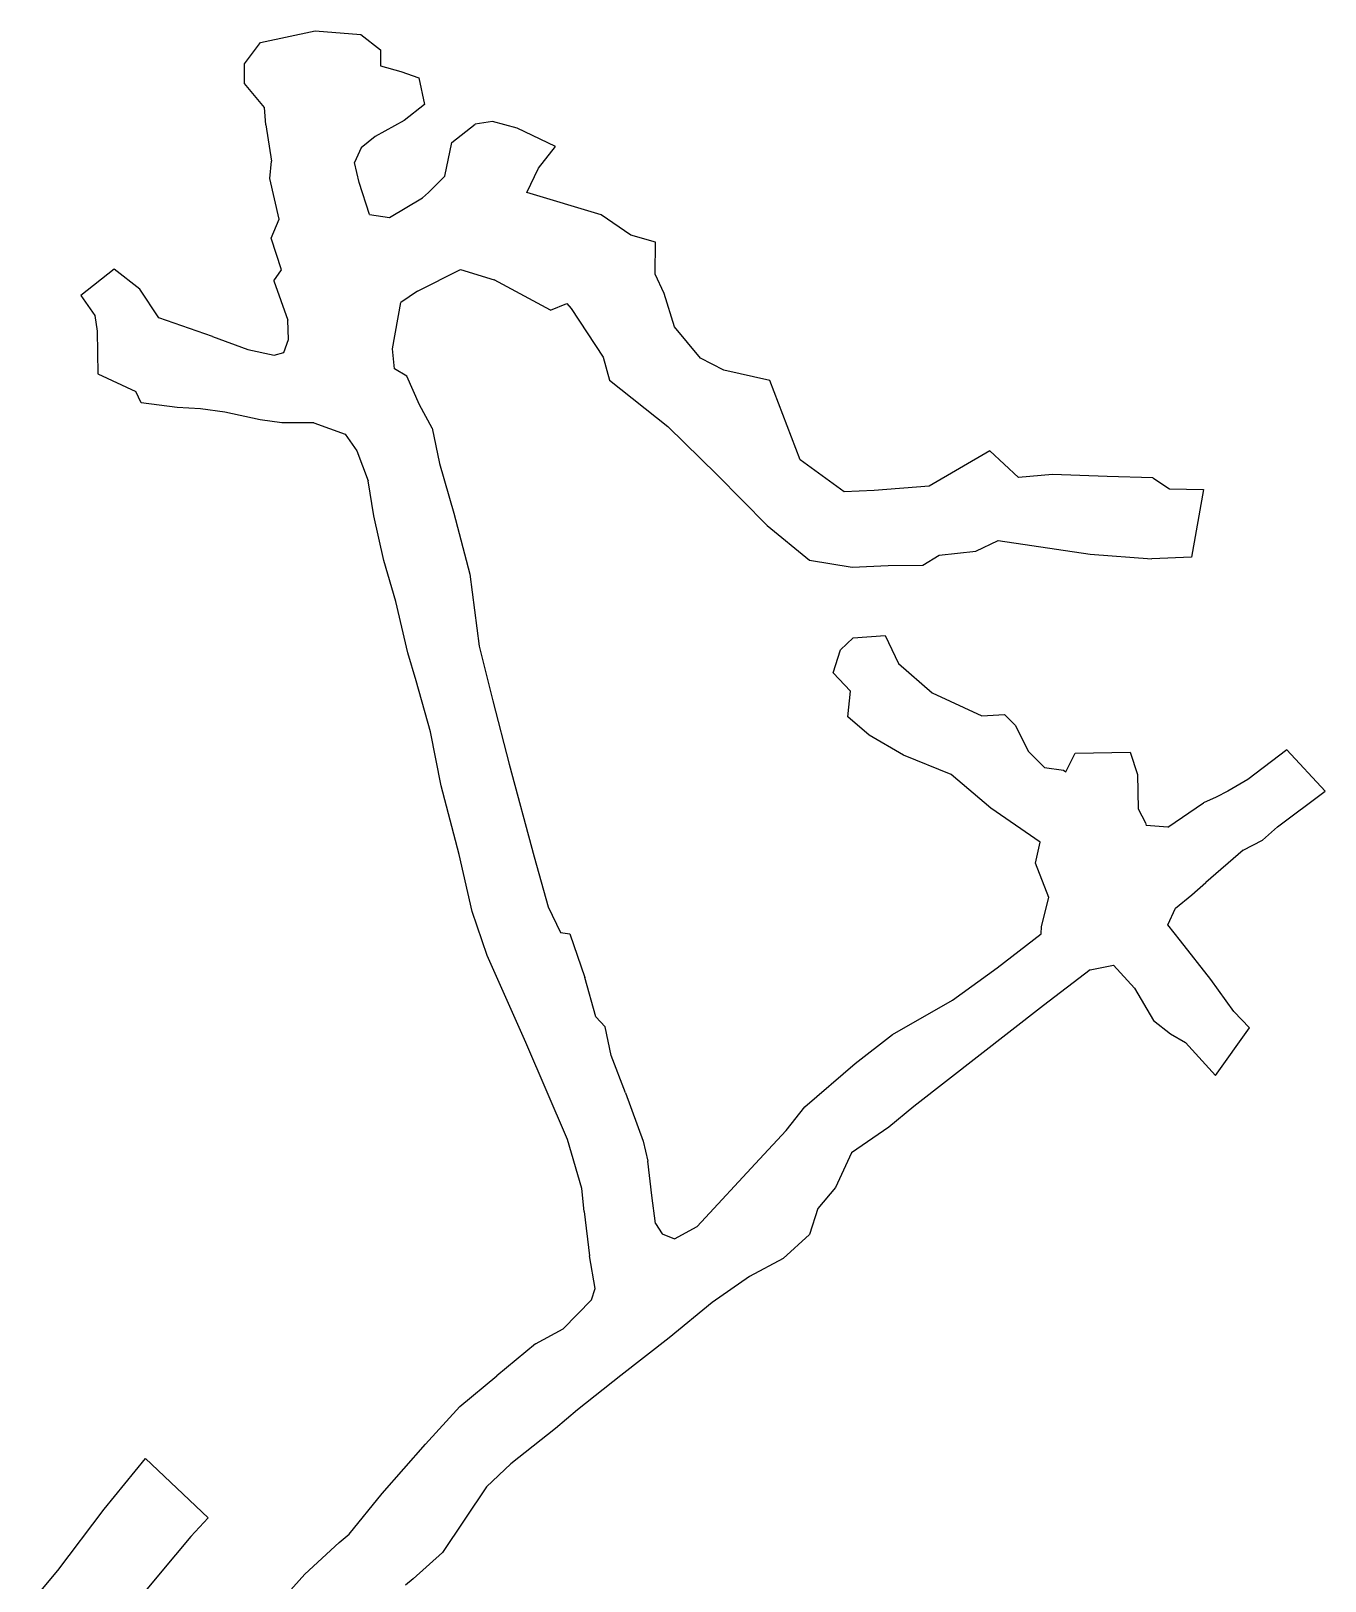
# Model space of a CAD drawing. Extents: x 539108 to 539616, y 4477583 to 4477873.
# Drawn here: x 539330.4 to 539407.3, y 4477780.4 to 4477872.5 of the extents above; entities that cross this region are included whole.
import ezdxf

# ---------------------------------------------------------------- set-up
doc = ezdxf.new("R2010")
doc.units = 0
doc.header["$MEASUREMENT"] = 0
doc.linetypes.add('DUZ', pattern=[500, 500])
doc.layers.add('KAT_1410', color=103, linetype='DUZ')

msp = doc.modelspace()

# ---------------------------------------------------------------- linework, layer by layer
at = {"layer": 'KAT_1410'}
for p, q in [((539344.059, 4477871.82, 1413.5), (539347.311, 4477872.504, 1413.5)), ((539347.311, 4477872.504, 1413.5), (539350.033, 4477872.302, 1413.5)), ((539343.109, 4477870.557, 1413.5), (539344.059, 4477871.82, 1413.5)), ((539350.033, 4477872.302, 1413.5), (539351.187, 4477871.388, 1413.5)), ((539351.187, 4477871.388, 1413.5), (539351.198, 4477870.432, 1413.5)), ((539343.102, 4477869.39, 1413.5), (539343.109, 4477870.557, 1413.5)), ((539351.198, 4477870.432, 1413.5), (539352.4, 4477870.088, 1413.5)), ((539352.4, 4477870.088, 1413.5), (539353.466, 4477869.728, 1413.5)), ((539353.466, 4477869.728, 1413.5), (539353.812, 4477868.132, 1413.5)), ((539344.295, 4477867.96, 1413.5), (539343.102, 4477869.39, 1413.5)), ((539344.383, 4477866.92, 1413.704), (539344.295, 4477867.96, 1413.5)), ((539353.812, 4477868.132, 1413.5), (539352.602, 4477867.195, 1413.5)), ((539344.383, 4477866.92, 1413.704), (539344.712, 4477864.763, 1413.678)), ((539352.602, 4477867.195, 1413.5), (539350.877, 4477866.235, 1413.5)), ((539355.433, 4477865.882, 1414.36), (539356.819, 4477866.973, 1414.36)), ((539357.851, 4477867.121, 1414.2), (539356.819, 4477866.973, 1414.36)), ((539359.32, 4477866.721, 1414.1), (539357.851, 4477867.121, 1414.2)), ((539350.877, 4477866.235, 1413.5), (539350.037, 4477865.57, 1413.5)), ((539361.601, 4477865.647, 1414.1), (539359.32, 4477866.721, 1414.1)), ((539350.037, 4477865.57, 1413.5), (539349.653, 4477864.687, 1413.5)), ((539355.009, 4477863.873, 1414.36), (539355.433, 4477865.882, 1414.36)), ((539360.59, 4477864.357, 1414.1), (539361.601, 4477865.647, 1414.1)), ((539344.607, 4477863.734, 1413.5), (539344.712, 4477864.763, 1413.678)), ((539349.93, 4477863.499, 1414.139), (539349.653, 4477864.687, 1413.5)), ((539359.885, 4477862.909, 1414.1), (539360.59, 4477864.357, 1414.1)), ((539345.178, 4477861.316, 1413.5), (539344.607, 4477863.734, 1413.5)), ((539350.53, 4477861.601, 1414.139), (539349.93, 4477863.499, 1414.139)), ((539354.053, 4477862.902, 1414.36), (539355.009, 4477863.873, 1414.36)), ((539351.719, 4477861.429, 1414.13), (539353.686, 4477862.597, 1414.13)), ((539353.686, 4477862.597, 1414.13), (539354.053, 4477862.902, 1414.36)), ((539364.31, 4477861.581, 1414.1), (539359.885, 4477862.909, 1414.1)), ((539350.53, 4477861.601, 1414.139), (539351.719, 4477861.429, 1414.13)), ((539366.067, 4477860.382, 1414.1), (539364.31, 4477861.581, 1414.1)), ((539344.702, 4477860.19, 1413.5), (539345.178, 4477861.316, 1413.5)), ((539345.314, 4477858.317, 1413.5), (539344.702, 4477860.19, 1413.5)), ((539367.531, 4477859.952, 1414.1), (539366.067, 4477860.382, 1414.1)), ((539367.513, 4477858.054, 1414.1), (539367.531, 4477859.952, 1414.1)), ((539335.362, 4477858.358, 1414), (539333.378, 4477856.791, 1414)), ((539336.879, 4477857.169, 1414), (539335.362, 4477858.358, 1414)), ((539344.86, 4477857.661, 1413.5), (539345.314, 4477858.317, 1413.5)), ((539353.391, 4477857.051, 1414.13), (539355.944, 4477858.332, 1414.1)), ((539355.944, 4477858.332, 1414.1), (539357.946, 4477857.723, 1414.1)), ((539361.296, 4477855.922, 1414.1), (539357.946, 4477857.723, 1414.1)), ((539368.054, 4477856.908, 1414.1), (539367.513, 4477858.054, 1414.1)), ((539333.378, 4477856.791, 1414), (539334.204, 4477855.605, 1414)), ((539338.02, 4477855.454, 1414), (539336.879, 4477857.169, 1414)), ((539344.86, 4477857.661, 1413.5), (539345.678, 4477855.318, 1413.758)), ((539353.391, 4477857.051, 1414.13), (539352.403, 4477856.377, 1414.139)), ((539368.669, 4477854.92, 1414.904), (539368.054, 4477856.908, 1414.1)), ((539351.903, 4477853.613, 1414.139), (539352.403, 4477856.377, 1414.139)), ((539361.296, 4477855.922, 1414.1), (539362.271, 4477856.306, 1414.1)), ((539362.271, 4477856.306, 1414.1), (539362.535, 4477856.023, 1414.537)), ((539362.535, 4477856.023, 1414.537), (539364.434, 4477853.129, 1414.936)), ((539334.204, 4477855.605, 1414), (539334.354, 4477854.663, 1414)), ((539341.198, 4477854.344, 1414), (539338.02, 4477855.454, 1414)), ((539345.719, 4477854.178, 1413.858), (539345.678, 4477855.318, 1413.758)), ((539334.354, 4477854.663, 1414), (539334.381, 4477852.131, 1414)), ((539341.198, 4477854.344, 1414), (539343.312, 4477853.573, 1413.993)), ((539345.452, 4477853.407, 1413.787), (539345.719, 4477854.178, 1413.858)), ((539370.22, 4477853.068, 1414.886), (539368.669, 4477854.92, 1414.904)), ((539343.312, 4477853.573, 1413.993), (539344.872, 4477853.235, 1413.765)), ((539344.872, 4477853.235, 1413.765), (539345.452, 4477853.407, 1413.787)), ((539352.018, 4477852.432, 1413.53), (539351.903, 4477853.613, 1414.139)), ((539364.434, 4477853.129, 1414.936), (539364.799, 4477851.753, 1414.783)), ((539352.761, 4477851.987, 1413.53), (539352.018, 4477852.432, 1413.53)), ((539371.597, 4477852.346, 1414.909), (539370.22, 4477853.068, 1414.886)), ((539374.333, 4477851.728, 1414.98), (539371.597, 4477852.346, 1414.909)), ((539334.381, 4477852.131, 1414), (539336.656, 4477851.093, 1413.933)), ((539353.503, 4477850.29, 1413.53), (539352.761, 4477851.987, 1413.53)), ((539364.799, 4477851.753, 1414.783), (539368.278, 4477848.995, 1414.998)), ((539376.145, 4477847.026, 1415.366), (539374.333, 4477851.728, 1414.98)), ((539336.969, 4477850.412, 1413.894), (539336.656, 4477851.093, 1413.933)), ((539339.101, 4477850.133, 1413.925), (539336.969, 4477850.412, 1413.894)), ((539340.485, 4477850.045, 1414), (539339.101, 4477850.133, 1413.925)), ((539341.93, 4477849.865, 1414), (539340.485, 4477850.045, 1414)), ((539344.03, 4477849.408, 1413.725), (539341.93, 4477849.865, 1414)), ((539354.272, 4477848.915, 1413.218), (539353.503, 4477850.29, 1413.53)), ((539345.329, 4477849.227, 1413.717), (539344.03, 4477849.408, 1413.725)), ((539347.238, 4477849.214, 1413.758), (539345.329, 4477849.227, 1413.717)), ((539347.238, 4477849.214, 1413.758), (539349.096, 4477848.546, 1413.758)), ((539349.096, 4477848.546, 1413.758), (539349.786, 4477847.558, 1413.758)), ((539354.272, 4477848.915, 1413.218), (539354.698, 4477846.815, 1413.337)), ((539368.278, 4477848.995, 1414.998), (539371.214, 4477846.126, 1415.145)), ((539349.786, 4477847.558, 1413.758), (539350.467, 4477845.781, 1413.381)), ((539354.698, 4477846.815, 1413.337), (539355.547, 4477843.846, 1413.296)), ((539378.748, 4477845.118, 1415.668), (539376.145, 4477847.026, 1415.366)), ((539387.41, 4477847.555, 1416.535), (539383.818, 4477845.465, 1416.205)), ((539389.12, 4477845.975, 1416.558), (539387.41, 4477847.555, 1416.535)), ((539350.792, 4477843.7, 1413.291), (539350.467, 4477845.781, 1413.381)), ((539371.214, 4477846.126, 1415.145), (539374.187, 4477843.13, 1415.461)), ((539391.134, 4477846.151, 1416.56), (539389.12, 4477845.975, 1416.558)), ((539394.387, 4477846.037, 1416.617), (539391.134, 4477846.151, 1416.56)), ((539397.111, 4477845.951, 1416.885), (539394.387, 4477846.037, 1416.617)), ((539397.111, 4477845.951, 1416.885), (539398.086, 4477845.294, 1416.95)), ((539380.531, 4477845.206, 1416.014), (539378.748, 4477845.118, 1415.668)), ((539383.818, 4477845.465, 1416.205), (539380.531, 4477845.206, 1416.014)), ((539398.086, 4477845.294, 1416.95), (539400.122, 4477845.263, 1416.95)), ((539400.122, 4477845.263, 1416.95), (539399.397, 4477841.246, 1416.95)), ((539351.388, 4477841.044, 1413.017), (539350.792, 4477843.7, 1413.291)), ((539355.547, 4477843.846, 1413.296), (539356.506, 4477840.221, 1413.065)), ((539374.187, 4477843.13, 1415.461), (539376.697, 4477841.06, 1415.897)), ((539386.58, 4477841.589, 1416.011), (539387.913, 4477842.229, 1416.27)), ((539387.913, 4477842.229, 1416.27), (539393.375, 4477841.413, 1416.454)), ((539383.437, 4477840.765, 1416.103), (539384.413, 4477841.366, 1416.13)), ((539384.413, 4477841.366, 1416.13), (539386.58, 4477841.589, 1416.011)), ((539393.375, 4477841.413, 1416.454), (539397.054, 4477841.15, 1416.884)), ((539399.397, 4477841.246, 1416.95), (539397.054, 4477841.15, 1416.884)), ((539352.103, 4477838.598, 1413.07), (539351.388, 4477841.044, 1413.017)), ((539356.506, 4477840.221, 1413.065), (539357.065, 4477835.945, 1413.3)), ((539376.697, 4477841.06, 1415.897), (539379.224, 4477840.645, 1415.949)), ((539379.224, 4477840.645, 1415.949), (539381.371, 4477840.754, 1415.969)), ((539381.371, 4477840.754, 1415.969), (539383.437, 4477840.765, 1416.103)), ((539352.812, 4477835.561, 1413.3), (539352.103, 4477838.598, 1413.07)), ((539379.299, 4477836.442, 1409.1), (539381.192, 4477836.585, 1409.1)), ((539381.192, 4477836.585, 1409.1), (539381.981, 4477834.913, 1409.1)), ((539357.065, 4477835.945, 1413.3), (539357.861, 4477832.703, 1413.3)), ((539378.093, 4477834.376, 1409.1), (539378.545, 4477835.744, 1409.1)), ((539378.545, 4477835.744, 1409.1), (539379.299, 4477836.442, 1409.1)), ((539353.314, 4477833.902, 1413.3), (539352.812, 4477835.561, 1413.3)), ((539381.981, 4477834.913, 1409.1), (539383.98, 4477833.178, 1409.1)), ((539354.157, 4477830.871, 1413.3), (539353.314, 4477833.902, 1413.3)), ((539379.141, 4477833.279, 1409.1), (539378.093, 4477834.376, 1409.1)), ((539378.967, 4477831.752, 1409.1), (539379.141, 4477833.279, 1409.1)), ((539383.98, 4477833.178, 1409.1), (539386.943, 4477831.818, 1409.1)), ((539357.861, 4477832.703, 1413.3), (539358.85, 4477828.948, 1413.3)), ((539380.25, 4477830.657, 1409.1), (539378.967, 4477831.752, 1409.1)), ((539386.943, 4477831.818, 1409.1), (539388.296, 4477831.9, 1409.1)), ((539388.296, 4477831.9, 1409.1), (539388.941, 4477831.244, 1409)), ((539388.941, 4477831.244, 1409), (539389.703, 4477829.717, 1408.7)), ((539354.795, 4477827.661, 1413.3), (539354.157, 4477830.871, 1413.3)), ((539382.287, 4477829.482, 1409.1), (539380.25, 4477830.657, 1409.1)), ((539385.118, 4477828.327, 1409.1), (539382.287, 4477829.482, 1409.1)), ((539389.703, 4477829.717, 1408.7), (539390.655, 4477828.746, 1408.5)), ((539391.934, 4477828.492, 1408.51), (539392.483, 4477829.601, 1408.51)), ((539392.483, 4477829.601, 1408.51), (539395.753, 4477829.647, 1408.52)), ((539395.753, 4477829.647, 1408.52), (539396.188, 4477828.333, 1408.5)), ((539405.061, 4477829.802, 1407.7), (539402.755, 4477828.035, 1407.682)), ((539407.34, 4477827.334, 1407.7), (539405.061, 4477829.802, 1407.7)), ((539358.85, 4477828.948, 1413.3), (539360.32, 4477823.434, 1413.3)), ((539387.476, 4477826.323, 1409.1), (539385.118, 4477828.327, 1409.1)), ((539390.655, 4477828.746, 1408.5), (539391.786, 4477828.592, 1408.5)), ((539391.786, 4477828.592, 1408.5), (539391.934, 4477828.492, 1408.51)), ((539396.188, 4477828.333, 1408.5), (539396.231, 4477826.285, 1408.48)), ((539355.861, 4477823.566, 1413.3), (539354.795, 4477827.661, 1413.3)), ((539401.566, 4477827.339, 1407.73), (539400.875, 4477826.983, 1407.807)), ((539402.755, 4477828.035, 1407.682), (539401.566, 4477827.339, 1407.73)), ((539404.517, 4477825.221, 1407.638), (539407.34, 4477827.334, 1407.7)), ((539397.999, 4477825.201, 1408.281), (539400.108, 4477826.636, 1407.919)), ((539400.875, 4477826.983, 1407.807), (539400.108, 4477826.636, 1407.919)), ((539390.405, 4477824.305, 1409.1), (539387.476, 4477826.323, 1409.1)), ((539396.231, 4477826.285, 1408.48), (539396.662, 4477825.459, 1408.45)), ((539396.662, 4477825.459, 1408.45), (539396.711, 4477825.306, 1408.451)), ((539397.999, 4477825.201, 1408.281), (539396.711, 4477825.306, 1408.451)), ((539403.617, 4477824.427, 1407.661), (539404.517, 4477825.221, 1407.638)), ((539390.12, 4477823.066, 1410.568), (539390.405, 4477824.305, 1409.1)), ((539402.467, 4477823.835, 1407.927), (539400.259, 4477821.917, 1408.243)), ((539402.467, 4477823.835, 1407.927), (539403.617, 4477824.427, 1407.661)), ((539356.646, 4477820.195, 1413.3), (539355.861, 4477823.566, 1413.3)), ((539360.32, 4477823.434, 1413.3), (539361.151, 4477820.46, 1413.3)), ((539390.913, 4477821.02, 1409.1), (539390.12, 4477823.066, 1410.568)), ((539399.429, 4477821.176, 1408.225), (539400.259, 4477821.917, 1408.243)), ((539390.481, 4477819.288, 1409.6), (539390.913, 4477821.02, 1409.1)), ((539398.447, 4477820.383, 1408.249), (539399.429, 4477821.176, 1408.225)), ((539357.526, 4477817.581, 1413.3), (539356.646, 4477820.195, 1413.3)), ((539361.151, 4477820.46, 1413.3), (539361.889, 4477818.931, 1413.3)), ((539397.992, 4477819.387, 1408.6), (539398.447, 4477820.383, 1408.249)), ((539390.464, 4477818.87, 1409.586), (539390.481, 4477819.288, 1409.6)), ((539398.747, 4477818.448, 1409), (539397.992, 4477819.387, 1408.6)), ((539361.889, 4477818.931, 1413.3), (539362.444, 4477818.868, 1413.3)), ((539362.444, 4477818.868, 1413.3), (539363.333, 4477816.265, 1413.588)), ((539387.854, 4477816.85, 1410.054), (539390.464, 4477818.87, 1409.586)), ((539400.55, 4477816.145, 1409.4), (539398.747, 4477818.448, 1409)), ((539359.835, 4477812.399, 1413.619), (539357.526, 4477817.581, 1413.3)), ((539363.993, 4477813.929, 1413.53), (539363.333, 4477816.265, 1413.588)), ((539385.205, 4477814.916, 1410.84), (539387.854, 4477816.85, 1410.054)), ((539393.372, 4477816.73, 1409.553), (539390.61, 4477814.594, 1410.084)), ((539393.372, 4477816.73, 1409.553), (539394.772, 4477817.006, 1409.4)), ((539394.772, 4477817.006, 1409.4), (539396.012, 4477815.639, 1409.4)), ((539396.012, 4477815.639, 1409.4), (539397.14, 4477813.703, 1409.4)), ((539401.915, 4477814.251, 1409.65), (539400.55, 4477816.145, 1409.4)), ((539381.621, 4477812.872, 1411.7), (539385.205, 4477814.916, 1410.84)), ((539390.61, 4477814.594, 1410.084), (539382.89, 4477808.604, 1412)), ((539364.553, 4477813.342, 1413.559), (539363.993, 4477813.929, 1413.53)), ((539397.14, 4477813.703, 1409.4), (539398.16, 4477812.926, 1409.65)), ((539402.856, 4477813.282, 1409.65), (539401.915, 4477814.251, 1409.65)), ((539364.909, 4477811.637, 1413.513), (539364.553, 4477813.342, 1413.559)), ((539379.405, 4477811.16, 1412), (539381.621, 4477812.872, 1411.7)), ((539398.16, 4477812.926, 1409.65), (539399.046, 4477812.4, 1409.65)), ((539400.826, 4477810.438, 1409.65), (539402.856, 4477813.282, 1409.65)), ((539362.3, 4477806.636, 1413.375), (539359.835, 4477812.399, 1413.619)), ((539399.046, 4477812.4, 1409.65), (539400.826, 4477810.438, 1409.65)), ((539365.755, 4477809.404, 1413.284), (539364.909, 4477811.637, 1413.513)), ((539376.425, 4477808.574, 1412.67), (539379.405, 4477811.16, 1412)), ((539365.755, 4477809.404, 1413.284), (539366.81, 4477806.551, 1413.218)), ((539375.309, 4477807.176, 1412.842), (539376.425, 4477808.574, 1412.67)), ((539382.89, 4477808.604, 1412), (539381.413, 4477807.364, 1412.27)), ((539373.72, 4477805.475, 1412.858), (539375.309, 4477807.176, 1412.842)), ((539381.413, 4477807.364, 1412.27), (539379.191, 4477805.854, 1412.67)), ((539363.17, 4477803.737, 1413.201), (539362.3, 4477806.636, 1413.375)), ((539366.81, 4477806.551, 1413.218), (539367.089, 4477805.344, 1413.21)), ((539367.319, 4477803.32, 1412.961), (539367.089, 4477805.344, 1413.21)), ((539370.024, 4477801.472, 1412.869), (539373.72, 4477805.475, 1412.858)), ((539379.191, 4477805.854, 1412.67), (539378.245, 4477803.788, 1412.713)), ((539363.307, 4477802.358, 1413.158), (539363.17, 4477803.737, 1413.201)), ((539378.245, 4477803.788, 1412.713), (539377.181, 4477802.537, 1412.76)), ((539367.538, 4477801.645, 1413.131), (539367.319, 4477803.32, 1412.961)), ((539377.181, 4477802.537, 1412.76), (539376.705, 4477800.991, 1412.893)), ((539363.307, 4477802.358, 1413.158), (539363.625, 4477799.738, 1413.216)), ((539367.538, 4477801.645, 1413.131), (539367.929, 4477801.033, 1412.929)), ((539367.929, 4477801.033, 1412.929), (539368.665, 4477800.741, 1412.953)), ((539368.665, 4477800.741, 1412.953), (539370.024, 4477801.472, 1412.869)), ((539376.705, 4477800.991, 1412.893), (539375.131, 4477799.575, 1412.764)), ((539363.95, 4477797.782, 1413.127), (539363.625, 4477799.738, 1413.216)), ((539375.131, 4477799.575, 1412.764), (539373.12, 4477798.491, 1412.787)), ((539373.12, 4477798.491, 1412.787), (539370.908, 4477796.947, 1412.837)), ((539362.048, 4477795.387, 1412.921), (539363.743, 4477797.118, 1413.088)), ((539363.743, 4477797.118, 1413.088), (539363.95, 4477797.782, 1413.127)), ((539370.908, 4477796.947, 1412.837), (539368.362, 4477794.848, 1412.873)), ((539360.409, 4477794.508, 1413.025), (539362.048, 4477795.387, 1412.921)), ((539360.409, 4477794.508, 1413.025), (539358.113, 4477792.602, 1413.05)), ((539368.362, 4477794.848, 1412.873), (539365.478, 4477792.625, 1412.927)), ((539355.915, 4477790.777, 1412.882), (539358.113, 4477792.602, 1413.05)), ((539365.478, 4477792.625, 1412.927), (539362.903, 4477790.572, 1412.877)), ((539353.867, 4477788.535, 1412.665), (539355.915, 4477790.777, 1412.882)), ((539362.903, 4477790.572, 1412.877), (539361.588, 4477789.464, 1412.915)), ((539361.588, 4477789.464, 1412.915), (539358.942, 4477787.362, 1412.653)), ((539351.298, 4477785.61, 1412.54), (539353.867, 4477788.535, 1412.665)), ((539334.771, 4477784.681, 1412.512), (539337.225, 4477787.689, 1412.278)), ((539337.225, 4477787.689, 1412.278), (539340.946, 4477784.166, 1412.392)), ((539358.942, 4477787.362, 1412.653), (539357.497, 4477785.996, 1412.377)), ((539357.497, 4477785.996, 1412.377), (539354.871, 4477782.104, 1412.404)), ((539349.335, 4477783.186, 1412.665), (539351.298, 4477785.61, 1412.54)), ((539332.016, 4477781.041, 1412.285), (539334.771, 4477784.681, 1412.512)), ((539340.946, 4477784.166, 1412.392), (539339.926, 4477783.054, 1412.36)), ((539348.74, 4477782.699, 1412.624), (539349.335, 4477783.186, 1412.665)), ((539339.926, 4477783.054, 1412.36), (539338.1, 4477780.864, 1412.239)), ((539346.703, 4477780.814, 1412.458), (539348.74, 4477782.699, 1412.624)), ((539354.871, 4477782.104, 1412.404), (539353.144, 4477780.545, 1412.505)), ((539330.416, 4477779.114, 1412.413), (539332.016, 4477781.041, 1412.285)), ((539338.1, 4477780.864, 1412.239), (539334.506, 4477776.572, 1412.27)), ((539346.703, 4477780.814, 1412.458), (539344.853, 4477778.76, 1412.228)), ((539353.144, 4477780.545, 1412.505), (539352.679, 4477780.168, 1412.628))]:
    msp.add_line(p, q, dxfattribs=at)

doc.saveas('drawing.dxf')
